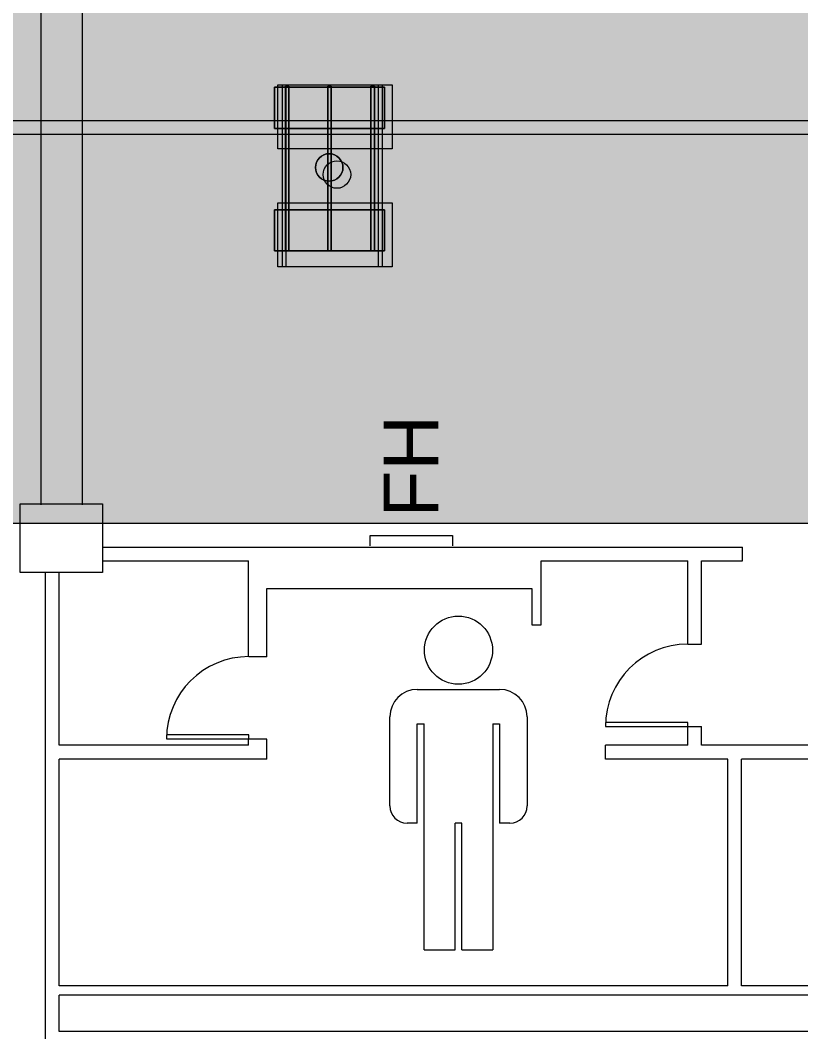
# Model space of a CAD drawing. Header units: inches. Extents: x -10671 to 1761, y -674 to 7170.
# Drawn here: x -3276.2 to -2934.8, y 522.3 to 964.8 of the extents above; entities that cross this region are included whole.
import ezdxf

# ---------------------------------------------------------------- set-up
doc = ezdxf.new("R2010")
doc.units = ezdxf.units.IN
doc.header["$LTSCALE"] = 19.2
doc.header["$MEASUREMENT"] = 0
for name, color, linetype, lineweight in [('DWG-0', 7, 'Continuous', 18), ('Venue-Ceiling-Lights', 7, 'Continuous', 5), ('Venue-Walls and Doors', 7, 'Continuous', 5)]:
    doc.layers.add(name, color=color, linetype=linetype, lineweight=lineweight)
for name, color, linetype, lineweight, true_color in [('PDF', 6, 'Continuous', 5, 0xff00ff), ('Venue-Columns', 7, 'Continuous', 18, 0xc0c0c0), ('Venue-Fire Apparatus and Text', 1, 'Continuous', 5, 0xff0000), ('Venue-NO HANG ZONE', 7, 'Continuous', 15, 0xdd0000), ('Venue-Rigging Steel-High', 7, 'Continuous', 5, 0x800000), ('Venue-Rigging Steel-Low', 7, 'Continuous', 5, 0x0000dd), ('Venue-Text-Facility', 4, 'Continuous', 5, 0x00ffff)]:
    doc.layers.add(name, color=color, linetype=linetype, lineweight=lineweight, true_color=true_color)
doc.styles.add('Arial', font='Arial')

# ---------------------------------------------------------------- blocks, each defined once
blk = doc.blocks.new('A-xp01$0$B$3036')
at = {"layer": 'DWG-0', "flags": 128}
blk.add_lwpolyline([(-15, -18), (-15, 18), (15, 18), (15, -18)], close=True, dxfattribs=at)
blk = doc.blocks.new('A-xp01$0$AD03A')
at = {"layer": 'DWG-0'}
for p, q in [((0, 1), (0, 0)), ((0.049, 0), (0.049, 0.999)), ((0, 0), (0.049, 0))]:
    blk.add_line(p, q, dxfattribs=at)
blk.add_arc((0, 0), 1, 0, 90, dxfattribs=at)
blk = doc.blocks.new('MEN')
at = {"layer": 'Venue-Text-Facility'}
for p, q in [((-2, 76), (22, 76)), ((-10, 42), (-10, 68)), ((30, 68), (30, 42)), ((-2, 37), (-2, 66)), ((-2, 66), (0, 66)), ((0, 0), (0, 66)), ((20, 66), (20, 0)), ((20, 66), (22, 66)), ((22, 66), (22, 37)), ((-2, 37), (-5, 37)), ((11, 37), (9, 37)), ((9, 0), (9, 37)), ((11, 0), (11, 37)), ((25, 37), (22, 37)), ((0, 0), (9, 0)), ((11, 0), (20, 0))]:
    blk.add_line(p, q, dxfattribs=at)
blk.add_circle((10, 87.44), 9.93, dxfattribs=at)
for centre, radius, start, end in [((-2, 68), 8, 90, 180), ((22, 68), 8, 0, 90), ((-5, 42), 5, 180, 270), ((25, 42), 5, 270, 0)]:
    blk.add_arc(centre, radius, start, end, dxfattribs=at)
blk = doc.blocks.new('Group-1612-1')
at = {"layer": 'PDF'}
for points, invisible_edges in [([(-3142.25, 906.32, 388), (-3144.41, 905.43, 388), (-3146.96, 901.61, 388), (-3142.25, 906.32, 388)], 15), ([(-3142.25, 906.32, 388), (-3146.96, 901.61, 388), (-3144.41, 895.45, 388), (-3142.25, 906.32, 388)], 15), ([(-3146.96, 901.61, 398), (-3146.07, 903.77, 398), (-3144.41, 905.43, 398), (-3146.96, 901.61, 398)], 15), ([(-3146.96, 899.27, 398), (-3146.96, 901.61, 398), (-3144.41, 905.43, 398), (-3146.96, 899.27, 398)], 15), ([(-3142.25, 894.55, 398), (-3146.96, 899.27, 398), (-3144.41, 905.43, 398), (-3142.25, 894.55, 398)], 15), ([(-3144.41, 905.43, 388), (-3146.07, 903.77, 388), (-3146.96, 901.61, 388), (-3144.41, 905.43, 388)], 15), ([(-3146.96, 901.61, 398), (-3146.62, 902.73, 398), (-3146.07, 903.77, 398), (-3146.96, 901.61, 398)], 12), ([(-3146.07, 903.77, 388), (-3146.62, 902.73, 388), (-3146.96, 901.61, 388), (-3146.07, 903.77, 388)], 12), ([(-3146.07, 903.77, 398), (-3145.32, 904.68, 398), (-3144.41, 905.43, 398), (-3146.07, 903.77, 398)], 12), ([(-3144.41, 905.43, 388), (-3145.32, 904.68, 388), (-3146.07, 903.77, 388), (-3144.41, 905.43, 388)], 12), ([(-3144.41, 905.43, 398), (-3143.37, 905.98, 398), (-3142.25, 906.32, 398), (-3144.41, 905.43, 398)], 12), ([(-3144.41, 905.43, 398), (-3142.25, 906.32, 398), (-3139.91, 906.32, 398), (-3144.41, 905.43, 398)], 15), ([(-3144.41, 905.43, 398), (-3139.91, 906.32, 398), (-3137.74, 905.43, 398), (-3144.41, 905.43, 398)], 15), ([(-3142.25, 906.32, 388), (-3143.37, 905.98, 388), (-3144.41, 905.43, 388), (-3142.25, 906.32, 388)], 12), ([(-3144.41, 895.45, 388), (-3135.19, 901.61, 388), (-3142.25, 906.32, 388), (-3144.41, 895.45, 388)], 15), ([(-3144.41, 905.43, 398), (-3137.74, 905.43, 398), (-3135.19, 899.27, 398), (-3144.41, 905.43, 398)], 15), ([(-3144.41, 905.43, 398), (-3135.19, 899.27, 398), (-3142.25, 894.55, 398), (-3144.41, 905.43, 398)], 15), ([(-3142.25, 906.32, 398), (-3141.08, 906.44, 398), (-3139.91, 906.32, 398), (-3142.25, 906.32, 398)], 12), ([(-3139.91, 906.32, 388), (-3141.08, 906.44, 388), (-3142.25, 906.32, 388), (-3139.91, 906.32, 388)], 12), ([(-3137.74, 905.43, 388), (-3139.91, 906.32, 388), (-3142.25, 906.32, 388), (-3137.74, 905.43, 388)], 15), ([(-3135.19, 901.61, 388), (-3137.74, 905.43, 388), (-3142.25, 906.32, 388), (-3135.19, 901.61, 388)], 15), ([(-3139.91, 906.32, 398), (-3138.78, 905.98, 398), (-3137.74, 905.43, 398), (-3139.91, 906.32, 398)], 12), ([(-3137.74, 905.43, 388), (-3138.78, 905.98, 388), (-3139.91, 906.32, 388), (-3137.74, 905.43, 388)], 12), ([(-3137.74, 905.43, 398), (-3136.83, 904.68, 398), (-3136.09, 903.77, 398), (-3137.74, 905.43, 398)], 12), ([(-3137.74, 905.43, 398), (-3136.09, 903.77, 398), (-3135.19, 901.61, 398), (-3137.74, 905.43, 398)], 15), ([(-3137.74, 905.43, 398), (-3135.19, 901.61, 398), (-3135.19, 899.27, 398), (-3137.74, 905.43, 398)], 15), ([(-3136.09, 903.77, 388), (-3136.83, 904.68, 388), (-3137.74, 905.43, 388), (-3136.09, 903.77, 388)], 12), ([(-3135.19, 901.61, 388), (-3136.09, 903.77, 388), (-3137.74, 905.43, 388), (-3135.19, 901.61, 388)], 15), ([(-3136.09, 903.77, 398), (-3135.53, 902.73, 398), (-3135.19, 901.61, 398), (-3136.09, 903.77, 398)], 12), ([(-3135.19, 901.61, 388), (-3135.53, 902.73, 388), (-3136.09, 903.77, 388), (-3135.19, 901.61, 388)], 12), ([(-3146.96, 899.27, 398), (-3147.08, 900.44, 398), (-3146.96, 901.61, 398), (-3146.96, 899.27, 398)], 12), ([(-3146.96, 901.61, 388), (-3147.08, 900.44, 388), (-3146.96, 899.27, 388), (-3146.96, 901.61, 388)], 12), ([(-3146.96, 901.61, 388), (-3146.96, 899.27, 388), (-3144.41, 895.45, 388), (-3146.96, 901.61, 388)], 15), ([(-3146.07, 897.1, 398), (-3146.62, 898.14, 398), (-3146.96, 899.27, 398), (-3146.07, 897.1, 398)], 12), ([(-3144.41, 895.45, 398), (-3146.07, 897.1, 398), (-3146.96, 899.27, 398), (-3144.41, 895.45, 398)], 15), ([(-3142.25, 894.55, 398), (-3144.41, 895.45, 398), (-3146.96, 899.27, 398), (-3142.25, 894.55, 398)], 15), ([(-3146.96, 899.27, 388), (-3146.62, 898.14, 388), (-3146.07, 897.1, 388), (-3146.96, 899.27, 388)], 12), ([(-3146.96, 899.27, 388), (-3146.07, 897.1, 388), (-3144.41, 895.45, 388), (-3146.96, 899.27, 388)], 15), ([(-3144.41, 895.45, 388), (-3137.74, 895.45, 388), (-3135.19, 901.61, 388), (-3144.41, 895.45, 388)], 15), ([(-3135.19, 899.27, 398), (-3137.74, 895.45, 398), (-3142.25, 894.55, 398), (-3135.19, 899.27, 398)], 15), ([(-3137.74, 895.45, 388), (-3135.19, 899.27, 388), (-3135.19, 901.61, 388), (-3137.74, 895.45, 388)], 15), ([(-3135.19, 899.27, 398), (-3136.09, 897.1, 398), (-3137.74, 895.45, 398), (-3135.19, 899.27, 398)], 15), ([(-3137.74, 895.45, 388), (-3136.09, 897.1, 388), (-3135.19, 899.27, 388), (-3137.74, 895.45, 388)], 15), ([(-3135.19, 899.27, 398), (-3135.53, 898.14, 398), (-3136.09, 897.1, 398), (-3135.19, 899.27, 398)], 12), ([(-3136.09, 897.1, 388), (-3135.53, 898.14, 388), (-3135.19, 899.27, 388), (-3136.09, 897.1, 388)], 12), ([(-3135.19, 901.61, 398), (-3135.08, 900.44, 398), (-3135.19, 899.27, 398), (-3135.19, 901.61, 398)], 12), ([(-3135.19, 899.27, 388), (-3135.08, 900.44, 388), (-3135.19, 901.61, 388), (-3135.19, 899.27, 388)], 12), ([(-3144.41, 895.45, 398), (-3145.32, 896.2, 398), (-3146.07, 897.1, 398), (-3144.41, 895.45, 398)], 12), ([(-3146.07, 897.1, 388), (-3145.32, 896.2, 388), (-3144.41, 895.45, 388), (-3146.07, 897.1, 388)], 12), ([(-3142.25, 894.55, 398), (-3143.37, 894.89, 398), (-3144.41, 895.45, 398), (-3142.25, 894.55, 398)], 12), ([(-3144.41, 895.45, 388), (-3143.37, 894.89, 388), (-3142.25, 894.55, 388), (-3144.41, 895.45, 388)], 12), ([(-3144.41, 895.45, 388), (-3142.25, 894.55, 388), (-3139.91, 894.55, 388), (-3144.41, 895.45, 388)], 15), ([(-3144.41, 895.45, 388), (-3139.91, 894.55, 388), (-3137.74, 895.45, 388), (-3144.41, 895.45, 388)], 15), ([(-3137.74, 895.45, 398), (-3139.91, 894.55, 398), (-3142.25, 894.55, 398), (-3137.74, 895.45, 398)], 15), ([(-3139.91, 894.55, 398), (-3141.08, 894.44, 398), (-3142.25, 894.55, 398), (-3139.91, 894.55, 398)], 12), ([(-3142.25, 894.55, 388), (-3141.08, 894.44, 388), (-3139.91, 894.55, 388), (-3142.25, 894.55, 388)], 12), ([(-3137.74, 895.45, 398), (-3138.78, 894.89, 398), (-3139.91, 894.55, 398), (-3137.74, 895.45, 398)], 12), ([(-3139.91, 894.55, 388), (-3138.78, 894.89, 388), (-3137.74, 895.45, 388), (-3139.91, 894.55, 388)], 12), ([(-3136.09, 897.1, 398), (-3136.83, 896.2, 398), (-3137.74, 895.45, 398), (-3136.09, 897.1, 398)], 12), ([(-3137.74, 895.45, 388), (-3136.83, 896.2, 388), (-3136.09, 897.1, 388), (-3137.74, 895.45, 388)], 12)]:
    blk.add_3dface(points, dxfattribs=dict(at, invisible_edges=invisible_edges))
for points in [[(-3146.96, 901.61, 388), (-3146.96, 901.61, 398), (-3146.62, 902.73, 398), (-3146.62, 902.73, 388)], [(-3146.62, 902.73, 388), (-3146.62, 902.73, 398), (-3146.07, 903.77, 398), (-3146.07, 903.77, 388)], [(-3146.07, 903.77, 388), (-3146.07, 903.77, 398), (-3145.32, 904.68, 398), (-3145.32, 904.68, 388)], [(-3145.32, 904.68, 388), (-3145.32, 904.68, 398), (-3144.41, 905.43, 398), (-3144.41, 905.43, 388)], [(-3144.41, 905.43, 388), (-3144.41, 905.43, 398), (-3143.37, 905.98, 398), (-3143.37, 905.98, 388)], [(-3143.37, 905.98, 388), (-3143.37, 905.98, 398), (-3142.25, 906.32, 398), (-3142.25, 906.32, 388)], [(-3142.25, 906.32, 388), (-3142.25, 906.32, 398), (-3141.08, 906.44, 398), (-3141.08, 906.44, 388)], [(-3141.08, 906.44, 388), (-3141.08, 906.44, 398), (-3139.91, 906.32, 398), (-3139.91, 906.32, 388)], [(-3139.91, 906.32, 388), (-3139.91, 906.32, 398), (-3138.78, 905.98, 398), (-3138.78, 905.98, 388)], [(-3138.78, 905.98, 388), (-3138.78, 905.98, 398), (-3137.74, 905.43, 398), (-3137.74, 905.43, 388)], [(-3137.74, 905.43, 388), (-3137.74, 905.43, 398), (-3136.83, 904.68, 398), (-3136.83, 904.68, 388)], [(-3136.83, 904.68, 388), (-3136.83, 904.68, 398), (-3136.09, 903.77, 398), (-3136.09, 903.77, 388)], [(-3136.09, 903.77, 388), (-3136.09, 903.77, 398), (-3135.53, 902.73, 398), (-3135.53, 902.73, 388)], [(-3135.53, 902.73, 388), (-3135.53, 902.73, 398), (-3135.19, 901.61, 398), (-3135.19, 901.61, 388)], [(-3147.08, 900.44, 388), (-3147.08, 900.44, 398), (-3146.96, 901.61, 398), (-3146.96, 901.61, 388)], [(-3146.96, 899.27, 388), (-3146.96, 899.27, 398), (-3147.08, 900.44, 398), (-3147.08, 900.44, 388)], [(-3146.62, 898.14, 388), (-3146.62, 898.14, 398), (-3146.96, 899.27, 398), (-3146.96, 899.27, 388)], [(-3135.19, 899.27, 388), (-3135.19, 899.27, 398), (-3135.53, 898.14, 398), (-3135.53, 898.14, 388)], [(-3135.19, 901.61, 388), (-3135.19, 901.61, 398), (-3135.08, 900.44, 398), (-3135.08, 900.44, 388)], [(-3135.08, 900.44, 388), (-3135.08, 900.44, 398), (-3135.19, 899.27, 398), (-3135.19, 899.27, 388)], [(-3146.07, 897.1, 388), (-3146.07, 897.1, 398), (-3146.62, 898.14, 398), (-3146.62, 898.14, 388)], [(-3145.32, 896.2, 388), (-3145.32, 896.2, 398), (-3146.07, 897.1, 398), (-3146.07, 897.1, 388)], [(-3144.41, 895.45, 388), (-3144.41, 895.45, 398), (-3145.32, 896.2, 398), (-3145.32, 896.2, 388)], [(-3143.37, 894.89, 388), (-3143.37, 894.89, 398), (-3144.41, 895.45, 398), (-3144.41, 895.45, 388)], [(-3142.25, 894.55, 388), (-3142.25, 894.55, 398), (-3143.37, 894.89, 398), (-3143.37, 894.89, 388)], [(-3141.08, 894.44, 388), (-3141.08, 894.44, 398), (-3142.25, 894.55, 398), (-3142.25, 894.55, 388)], [(-3139.91, 894.55, 388), (-3139.91, 894.55, 398), (-3141.08, 894.44, 398), (-3141.08, 894.44, 388)], [(-3138.78, 894.89, 388), (-3138.78, 894.89, 398), (-3139.91, 894.55, 398), (-3139.91, 894.55, 388)], [(-3137.74, 895.45, 388), (-3137.74, 895.45, 398), (-3138.78, 894.89, 398), (-3138.78, 894.89, 388)], [(-3136.83, 896.2, 388), (-3136.83, 896.2, 398), (-3137.74, 895.45, 398), (-3137.74, 895.45, 388)], [(-3136.09, 897.1, 388), (-3136.09, 897.1, 398), (-3136.83, 896.2, 398), (-3136.83, 896.2, 388)], [(-3135.53, 898.14, 388), (-3135.53, 898.14, 398), (-3136.09, 897.1, 398), (-3136.09, 897.1, 388)]]:
    blk.add_3dface(points, dxfattribs=at)
blk = doc.blocks.new('Group-1613-1')
at = {"layer": 'PDF'}
for points in [[(-3164.95, 935.54, 393.91), (-3164.95, 935.54, 397.91), (-3116.95, 935.54, 397.91), (-3116.95, 935.54, 393.91)], [(-3164.95, 917.54, 393.91), (-3164.95, 917.54, 397.91), (-3164.95, 935.54, 397.91), (-3164.95, 935.54, 393.91)], [(-3116.95, 935.54, 397.91), (-3164.95, 935.54, 397.91), (-3164.95, 917.54, 397.91), (-3116.95, 917.54, 397.91)], [(-3116.95, 917.54, 393.91), (-3164.95, 917.54, 393.91), (-3164.95, 935.54, 393.91), (-3116.95, 935.54, 393.91)], [(-3116.95, 935.54, 393.91), (-3116.95, 935.54, 397.91), (-3116.95, 917.54, 397.91), (-3116.95, 917.54, 393.91)], [(-3116.95, 917.54, 393.91), (-3116.95, 917.54, 397.91), (-3164.95, 917.54, 397.91), (-3164.95, 917.54, 393.91)]]:
    blk.add_3dface(points, dxfattribs=at)
blk = doc.blocks.new('Group-1614-1')
at = {"layer": 'PDF'}
for points in [[(-3122.85, 935.94, 397.97), (-3122.85, 935.94, 398.97), (-3121.35, 935.94, 398.97), (-3121.35, 935.94, 397.97)], [(-3122.85, 863.94, 397.97), (-3122.85, 863.94, 398.97), (-3122.85, 935.94, 398.97), (-3122.85, 935.94, 397.97)], [(-3121.35, 935.94, 398.97), (-3122.85, 935.94, 398.97), (-3122.85, 863.94, 398.97), (-3121.35, 863.94, 398.97)], [(-3121.35, 863.94, 397.97), (-3122.85, 863.94, 397.97), (-3122.85, 935.94, 397.97), (-3121.35, 935.94, 397.97)], [(-3121.35, 935.94, 397.97), (-3121.35, 935.94, 398.97), (-3121.35, 863.94, 398.97), (-3121.35, 863.94, 397.97)], [(-3121.35, 863.94, 397.97), (-3121.35, 863.94, 398.97), (-3122.85, 863.94, 398.97), (-3122.85, 863.94, 397.97)]]:
    blk.add_3dface(points, dxfattribs=at)
blk = doc.blocks.new('Group-1615-1')
at = {"layer": 'PDF'}
for points in [[(-3141.67, 935.94, 397.97), (-3141.67, 935.94, 398.97), (-3140.17, 935.94, 398.97), (-3140.17, 935.94, 397.97)], [(-3141.67, 863.94, 397.97), (-3141.67, 863.94, 398.97), (-3141.67, 935.94, 398.97), (-3141.67, 935.94, 397.97)], [(-3140.17, 935.94, 398.97), (-3141.67, 935.94, 398.97), (-3141.67, 863.94, 398.97), (-3140.17, 863.94, 398.97)], [(-3140.17, 863.94, 397.97), (-3141.67, 863.94, 397.97), (-3141.67, 935.94, 397.97), (-3140.17, 935.94, 397.97)], [(-3140.17, 935.94, 397.97), (-3140.17, 935.94, 398.97), (-3140.17, 863.94, 398.97), (-3140.17, 863.94, 397.97)], [(-3140.17, 863.94, 397.97), (-3140.17, 863.94, 398.97), (-3141.67, 863.94, 398.97), (-3141.67, 863.94, 397.97)]]:
    blk.add_3dface(points, dxfattribs=at)
blk = doc.blocks.new('Group-1616-1')
at = {"layer": 'PDF'}
for points in [[(-3160.26, 935.94, 397.97), (-3160.26, 935.94, 398.97), (-3158.76, 935.94, 398.97), (-3158.76, 935.94, 397.97)], [(-3160.26, 863.94, 397.97), (-3160.26, 863.94, 398.97), (-3160.26, 935.94, 398.97), (-3160.26, 935.94, 397.97)], [(-3158.76, 935.94, 398.97), (-3160.26, 935.94, 398.97), (-3160.26, 863.94, 398.97), (-3158.76, 863.94, 398.97)], [(-3158.76, 863.94, 397.97), (-3160.26, 863.94, 397.97), (-3160.26, 935.94, 397.97), (-3158.76, 935.94, 397.97)], [(-3158.76, 935.94, 397.97), (-3158.76, 935.94, 398.97), (-3158.76, 863.94, 398.97), (-3158.76, 863.94, 397.97)], [(-3158.76, 863.94, 397.97), (-3158.76, 863.94, 398.97), (-3160.26, 863.94, 398.97), (-3160.26, 863.94, 397.97)]]:
    blk.add_3dface(points, dxfattribs=at)
blk = doc.blocks.new('Group-1617-1')
at = {"layer": 'PDF'}
for points in [[(-3164.95, 881.91, 393.91), (-3164.95, 881.91, 397.91), (-3116.95, 881.91, 397.91), (-3116.95, 881.91, 393.91)], [(-3164.95, 863.91, 393.91), (-3164.95, 863.91, 397.91), (-3164.95, 881.91, 397.91), (-3164.95, 881.91, 393.91)], [(-3116.95, 881.91, 397.91), (-3164.95, 881.91, 397.91), (-3164.95, 863.91, 397.91), (-3116.95, 863.91, 397.91)], [(-3116.95, 863.91, 393.91), (-3164.95, 863.91, 393.91), (-3164.95, 881.91, 393.91), (-3116.95, 881.91, 393.91)], [(-3116.95, 881.91, 393.91), (-3116.95, 881.91, 397.91), (-3116.95, 863.91, 397.91), (-3116.95, 863.91, 393.91)], [(-3116.95, 863.91, 393.91), (-3116.95, 863.91, 397.91), (-3164.95, 863.91, 397.91), (-3164.95, 863.91, 393.91)]]:
    blk.add_3dface(points, dxfattribs=at)
blk = doc.blocks.new('Group-1618-1')
at = {"layer": 'PDF'}
for name in ['Group-1613-1', 'Group-1616-1', 'Group-1615-1', 'Group-1614-1', 'Group-1612-1', 'Group-1617-1']:
    blk.add_blockref(name, (0, 0), dxfattribs=at)
blk = doc.blocks.new('Group-2774-1')
at = {"layer": 'Venue-Ceiling-Lights', "color": 7, "linetype": 'Continuous', "lineweight": 5, "flags": 128}
for points in [[(-3163.62, 936.6), (-3113.62, 936.6), (-3113.62, 908.6), (-3163.62, 908.6)], [(-3161.56, 936.6), (-3160.06, 936.6), (-3160.06, 857.01), (-3161.56, 857.01)], [(-3119.47, 936.6), (-3117.97, 936.6), (-3117.97, 857.01), (-3119.47, 857.01)], [(-3163.62, 885.01), (-3113.62, 885.01), (-3113.62, 857.01), (-3163.62, 857.01)]]:
    blk.add_lwpolyline(points, close=True, dxfattribs=at)
at = {"layer": 'Venue-Ceiling-Lights', "color": 7, "linetype": 'Continuous', "lineweight": 5}
blk.add_circle((-3137.7, 897.31), 6, dxfattribs=at)

msp = doc.modelspace()

# ---------------------------------------------------------------- hatches: boundary and pattern name
at = {"layer": 'Venue-NO HANG ZONE', "linetype": 'Continuous', "lineweight": 0}
msp.add_hatch(color=7, dxfattribs=at).paths.add_polyline_path([(-3953.98, 744.67), (-3953.98, 980.67), (-2693.98, 980.67), (-2693.98, 744.67)])

# ---------------------------------------------------------------- linework, layer by layer
at = {"layer": 'Venue-Fire Apparatus and Text', "linetype": 'Continuous', "flags": 128}
msp.add_lwpolyline([(-3123.16, 734.86), (-3123.16, 739.47), (-3087.16, 739.47), (-3087.16, 734.83)], dxfattribs=at)
at = {"layer": 'Venue-NO HANG ZONE', "flags": 128}
msp.add_lwpolyline([(-3953.98, 744.67), (-3953.98, 980.67), (-2693.98, 980.67), (-2693.98, 744.67)], close=True, dxfattribs=at)
at = {"layer": 'Venue-Rigging Steel-High'}
for p, q in [((-3975.08, 920.92), (-2552.03, 920.92)), ((-3975.08, 914.92), (-2552.03, 914.92))]:
    msp.add_line(p, q, dxfattribs=at)
at = {"layer": 'Venue-Rigging Steel-Low'}
for p, q in [((-3267.04, 752.8), (-3267.04, 3962.93)), ((-3249.04, 752.8), (-3249.04, 3962.93))]:
    msp.add_line(p, q, dxfattribs=at)
at = {"layer": 'Venue-Walls and Doors'}
for p, q in [((-3240.27, 734.3), (-2960.25, 734.3)), ((-2960.25, 728.3), (-2960.25, 734.3)), ((-3240.27, 728.3), (-3176.4, 728.3)), ((-3176.4, 686.3), (-3176.4, 728.3)), ((-3048.4, 728.3), (-2984.25, 728.3)), ((-3048.4, 700.3), (-3048.4, 728.3)), ((-2984.25, 691.89), (-2984.25, 728.3)), ((-2978.25, 691.89), (-2978.25, 728.3)), ((-2978.25, 728.3), (-2960.25, 728.3)), ((-3265.21, 424.31), (-3265.21, 723.52)), ((-3259.21, 647.64), (-3259.21, 723.52)), ((-3168.4, 686.3), (-3168.4, 716.3)), ((-3168.4, 716.3), (-3052.4, 716.3)), ((-3052.4, 716.3), (-3052.4, 700.3)), ((-3052.4, 700.3), (-3048.4, 700.3)), ((-2984.25, 691.89), (-2978.25, 691.89)), ((-3176.25, 686.45), (-3168.4, 686.45)), ((-2984.25, 655.89), (-2978.25, 655.89)), ((-2984.25, 647.64), (-2984.25, 655.89)), ((-2978.25, 647.64), (-2978.25, 655.89)), ((-3176.4, 647.64), (-3259.21, 647.64)), ((-3176.4, 647.64), (-3176.4, 650.3)), ((-3176.25, 650.45), (-3168.4, 650.45)), ((-3168.4, 641.64), (-3168.4, 650.3)), ((-2984.25, 647.64), (-3020.25, 647.64)), ((-3020.25, 641.64), (-3020.25, 647.64)), ((-2903.25, 647.64), (-2978.25, 647.64)), ((-3259.21, 542.39), (-3259.21, 641.64)), ((-3168.4, 641.64), (-3259.21, 641.64)), ((-2966.77, 641.64), (-3020.25, 641.64)), ((-2966.77, 542.39), (-2966.77, 641.64)), ((-2960.77, 542.39), (-2960.77, 641.64)), ((-2897.25, 641.64), (-2960.77, 641.64)), ((-2966.77, 542.39), (-3259.21, 542.39)), ((-2548.27, 542.39), (-2960.77, 542.39)), ((-2548.27, 538.39), (-3259.21, 538.39)), ((-3259.21, 522.39), (-3259.21, 538.39)), ((-2548.27, 522.39), (-3259.21, 522.39))]:
    msp.add_line(p, q, dxfattribs=at)

# ---------------------------------------------------------------- block references
at = {"layer": 'PDF'}
msp.add_blockref('Group-1618-1', (0, 0), dxfattribs=at)
at = {"layer": 'Venue-Ceiling-Lights', "color": 7}
msp.add_blockref('Group-2774-1', (0, 0), dxfattribs=at)
at = {"layer": 'Venue-Columns', "rotation": 90}
msp.add_blockref('A-xp01$0$B$3036', (-3258.27, 738.3), dxfattribs=at)
at = {"layer": 'Venue-Text-Facility', "xscale": 1.5, "yscale": 1.5, "zscale": 1.5}
msp.add_blockref('MEN', (-3099.55, 558.09), dxfattribs=at)
at = {"layer": 'Venue-Walls and Doors', "xscale": 36, "yscale": 36, "zscale": 36, "rotation": 90}
for p in [(-2984.25, 655.89), (-3176.25, 650.45)]:
    msp.add_blockref('A-xp01$0$AD03A', p, dxfattribs=at)

# ---------------------------------------------------------------- texts
at = {"layer": 'Venue-Fire Apparatus and Text', "insert": (-3105.29, 769.69), "char_height": 24, "attachment_point": 5, "rotation": 90, "line_spacing_factor": 0.970891, "style": 'Arial'}
msp.add_mtext('FH', dxfattribs=at)

doc.saveas('drawing.dxf')
